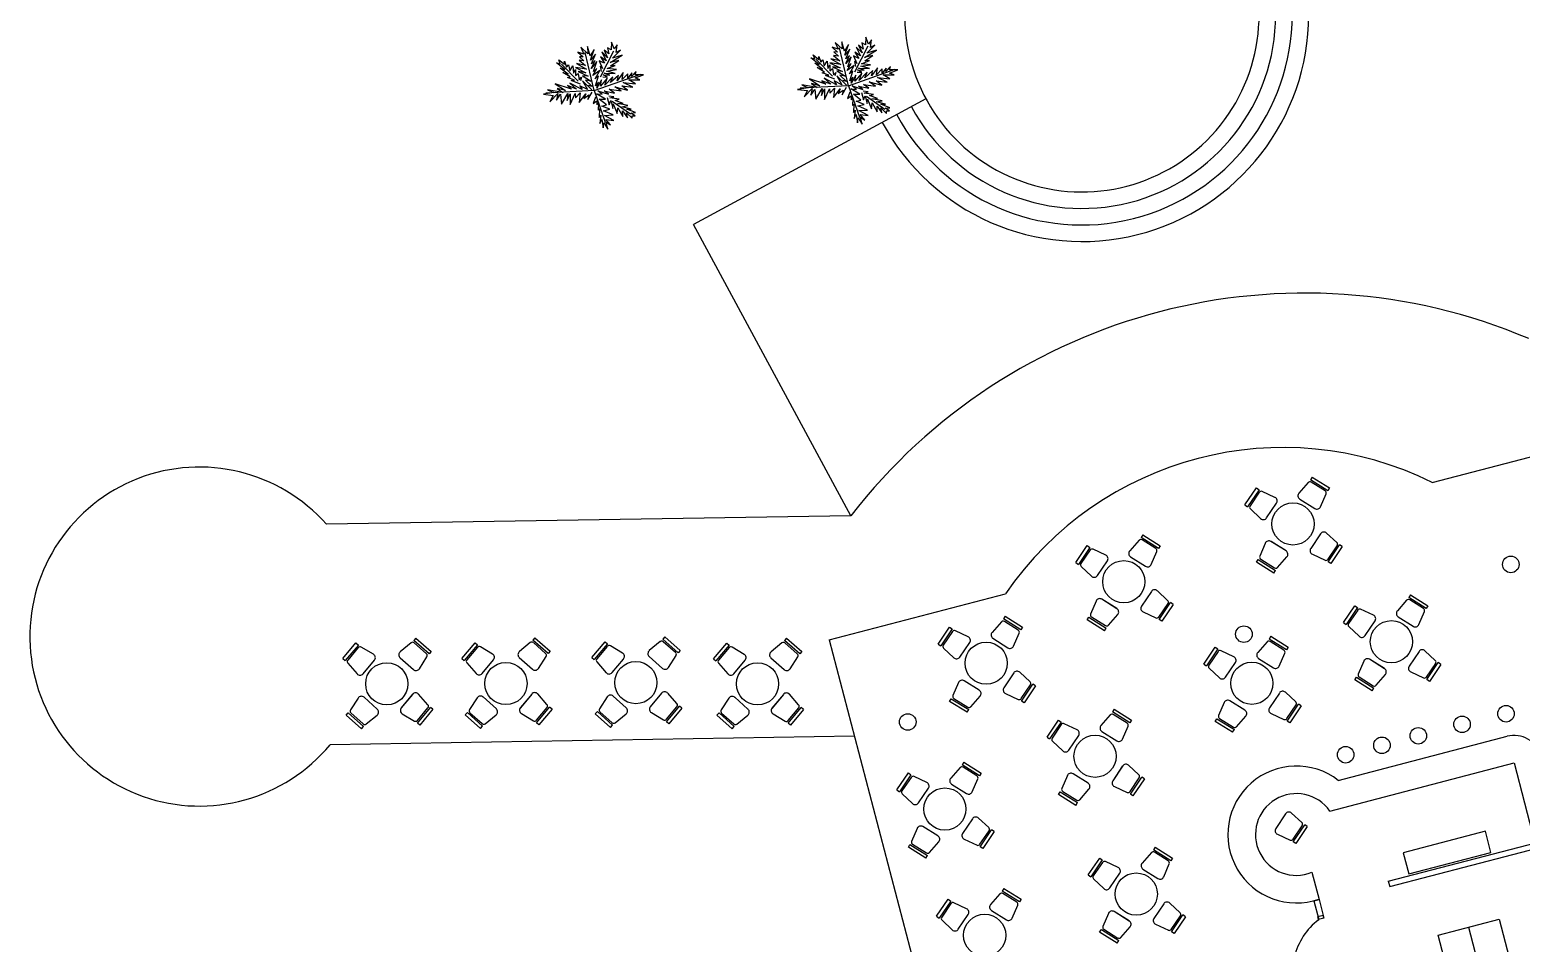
# Model space of a CAD drawing. Header units: millimetres. Extents: x 185 to 501, y 106 to 528.
# Drawn here: x 330.61 to 357.64, y 153.96 to 170.53 of the extents above; entities that cross this region are included whole.
import ezdxf

# ---------------------------------------------------------------- set-up
doc = ezdxf.new("R2010")
doc.units = ezdxf.units.MM
for name, color, linetype in [('aceras', 7, 'Continuous'), ('arboles', 84, 'Continuous'), ('columnas', 170, 'Continuous'), ('MUEBLES', 33, 'Continuous'), ('pavimento', 252, 'Continuous'), ('puertas', 240, 'Continuous'), ('texto', 7, 'Continuous')]:
    doc.layers.add(name, color=color, linetype=linetype)

msp = doc.modelspace()

# ---------------------------------------------------------------- linework, layer by layer
at = {"layer": 'aceras'}
for p, q in [((353.98, 154.757, 0.018), (354.068, 154.419, 0.018)), ((356.69, 154.252, 0.018), (357.824, 149.916, 0.018))]:
    msp.add_line(p, q, dxfattribs=at)
at = {"layer": 'aceras', "elevation": 0.018}
msp.add_lwpolyline([(356.138, 154.108), (357.242, 154.396), (358.375, 150.061), (357.272, 149.772)], close=True, dxfattribs=at)
at = {"layer": 'aceras'}
msp.add_arc((353.33, 156.848, 0.018), 6.106, 63.724, 145.5796, dxfattribs=at)
at = {"layer": 'arboles', "linetype": 'Continuous'}
for p, q in [((340.84, 169.43), (340.675, 170.12)), ((340.953, 169.682), (341.193, 170.153)), ((345.451, 169.519), (345.286, 170.208)), ((345.564, 169.771), (345.804, 170.241)), ((340.547, 169.605), (340.246, 169.91)), ((345.158, 169.694), (344.857, 169.999)), ((345.451, 169.519), (346.296, 169.818)), ((340.84, 169.43), (341.685, 169.73)), ((345.451, 169.519), (344.572, 169.474)), ((345.451, 169.519), (345.65, 168.948)), ((340.84, 169.43), (339.961, 169.386)), ((340.84, 169.43), (341.039, 168.859)), ((345.773, 169.33), (346.107, 169.096)), ((341.162, 169.241), (341.496, 169.007))]:
    msp.add_line(p, q, dxfattribs=at)
at = {"layer": 'arboles', "linetype": 'Continuous', "flags": 128}
for points in [[(345.605, 169.767), (345.691, 169.764), (345.61, 169.808), (345.733, 169.8), (345.628, 169.837), (345.831, 169.829), (345.672, 169.875), (345.851, 169.9), (345.684, 169.918), (345.829, 169.976), (345.748, 169.971), (345.893, 170.067), (345.74, 170.03), (345.955, 170.163), (345.784, 170.111), (345.924, 170.254), (345.848, 170.212), (345.866, 170.351), (345.812, 170.274), (345.763, 170.399), (345.756, 170.26), (345.692, 170.297), (345.715, 170.185), (345.628, 170.256), (345.694, 170.115), (345.591, 170.222), (345.665, 170.059), (345.566, 170.129), (345.636, 170.015), (345.539, 170.061), (345.599, 169.92), (345.56, 169.962), (345.578, 169.868)], [(340.862, 169.311), (340.818, 169.199), (340.887, 169.247), (340.887, 169.173), (340.918, 169.203), (340.91, 169.073), (340.936, 169.098), (340.93, 168.942), (340.959, 168.986), (340.943, 168.835), (340.978, 168.907), (341.003, 168.756), (341.015, 168.849), (341.084, 168.731), (341.055, 168.858), (341.133, 168.808), (341.05, 168.907), (341.196, 168.888), (341.024, 168.98), (341.181, 168.99), (341.009, 169.065), (341.123, 169.092), (340.976, 169.149), (341.063, 169.17), (340.928, 169.278), (341.042, 169.276), (340.882, 169.375), (340.986, 169.365), (340.903, 169.427), (341.096, 169.365), (341.017, 169.425), (341.207, 169.386), (341.112, 169.455), (341.328, 169.425), (341.212, 169.502), (341.442, 169.44), (341.339, 169.519), (341.538, 169.496), (341.363, 169.581), (341.589, 169.554), (341.467, 169.626), (341.668, 169.626), (341.579, 169.661), (341.732, 169.716), (341.583, 169.72), (341.599, 169.78), (341.515, 169.687), (341.521, 169.751), (341.448, 169.658), (341.45, 169.736), (341.347, 169.631), (341.365, 169.757), (341.255, 169.611), (341.278, 169.705), (341.136, 169.575), (341.176, 169.678), (341.034, 169.529), (341.077, 169.658), (340.953, 169.512), (340.969, 169.626), (340.884, 169.477), (340.914, 169.583), (340.86, 169.518), (340.918, 169.696), (340.855, 169.647), (340.939, 169.798), (340.816, 169.705), (340.885, 169.831), (340.827, 169.775), (340.886, 169.957), (340.787, 169.832), (340.856, 169.977), (340.791, 169.916), (340.861, 170.094), (340.774, 169.982), (340.839, 170.177), (340.768, 170.059), (340.718, 170.229), (340.723, 170.101), (340.598, 170.217), (340.652, 170.093), (340.54, 170.129), (340.64, 170.042), (340.574, 170.044), (340.654, 169.97), (340.565, 169.981), (340.681, 169.885), (340.518, 169.921), (340.698, 169.819), (340.501, 169.848), (340.69, 169.755), (340.547, 169.775), (340.731, 169.691), (340.627, 169.7), (340.783, 169.603), (340.68, 169.62), (340.8, 169.506), (340.733, 169.525)], [(340.994, 169.678), (341.08, 169.676), (340.999, 169.72), (341.122, 169.712), (341.017, 169.748), (341.22, 169.74), (341.061, 169.786), (341.241, 169.811), (341.073, 169.829), (341.218, 169.887), (341.137, 169.883), (341.283, 169.979), (341.129, 169.941), (341.344, 170.074), (341.173, 170.022), (341.313, 170.166), (341.237, 170.124), (341.255, 170.262), (341.201, 170.186), (341.152, 170.31), (341.145, 170.172), (341.081, 170.209), (341.104, 170.097), (341.017, 170.167), (341.083, 170.026), (340.98, 170.134), (341.054, 169.97), (340.955, 170.041), (341.025, 169.927), (340.928, 169.972), (340.988, 169.832), (340.949, 169.873), (340.967, 169.78)], [(345.203, 169.638), (345.033, 169.705), (345.09, 169.709), (344.969, 169.756), (345.016, 169.766), (344.884, 169.849), (344.976, 169.82), (344.836, 169.928), (344.917, 169.903), (344.764, 170.023), (344.836, 170.007), (344.81, 170.08), (344.911, 169.997), (344.909, 170.052), (344.946, 169.947), (344.982, 169.988), (345.006, 169.88), (345.064, 169.967), (345.072, 169.835), (345.11, 169.899), (345.11, 169.791), (345.158, 169.833), (345.178, 169.715), (345.22, 169.76), (345.203, 169.7)], [(345.473, 169.4), (345.429, 169.288), (345.498, 169.335), (345.498, 169.261), (345.529, 169.292), (345.52, 169.161), (345.547, 169.187), (345.541, 169.031), (345.57, 169.075), (345.554, 168.923), (345.589, 168.995), (345.614, 168.845), (345.626, 168.938), (345.695, 168.82), (345.666, 168.946), (345.744, 168.896), (345.661, 168.996), (345.807, 168.977), (345.635, 169.068), (345.792, 169.078), (345.62, 169.153), (345.734, 169.18), (345.587, 169.238), (345.674, 169.259), (345.539, 169.367), (345.653, 169.365), (345.493, 169.464), (345.597, 169.454), (345.514, 169.516), (345.707, 169.454), (345.628, 169.514), (345.818, 169.475), (345.723, 169.543), (345.939, 169.514), (345.823, 169.59), (346.053, 169.529), (345.95, 169.607), (346.149, 169.584), (345.974, 169.67), (346.2, 169.643), (346.078, 169.715), (346.279, 169.715), (346.19, 169.75), (346.343, 169.805), (346.194, 169.808), (346.21, 169.869), (346.126, 169.775), (346.132, 169.84), (346.059, 169.746), (346.061, 169.824), (345.958, 169.719), (345.976, 169.846), (345.866, 169.7), (345.889, 169.794), (345.747, 169.663), (345.787, 169.767), (345.645, 169.617), (345.688, 169.746), (345.564, 169.601), (345.58, 169.714), (345.495, 169.566), (345.525, 169.672), (345.471, 169.607), (345.529, 169.785), (345.466, 169.735), (345.55, 169.887), (345.427, 169.794), (345.496, 169.92), (345.438, 169.864), (345.497, 170.046), (345.398, 169.92), (345.467, 170.065), (345.402, 170.005), (345.472, 170.183), (345.385, 170.071), (345.45, 170.266), (345.379, 170.147), (345.329, 170.318), (345.334, 170.189), (345.209, 170.305), (345.263, 170.181), (345.151, 170.218), (345.251, 170.131), (345.185, 170.133), (345.265, 170.058), (345.176, 170.069), (345.292, 169.974), (345.129, 170.009), (345.309, 169.907), (345.112, 169.937), (345.301, 169.843), (345.158, 169.864), (345.342, 169.779), (345.238, 169.789), (345.394, 169.692), (345.291, 169.709), (345.411, 169.594), (345.344, 169.613)], [(340.592, 169.549), (340.422, 169.616), (340.479, 169.62), (340.358, 169.667), (340.406, 169.678), (340.273, 169.761), (340.365, 169.732), (340.225, 169.839), (340.306, 169.815), (340.153, 169.935), (340.225, 169.918), (340.199, 169.991), (340.3, 169.908), (340.298, 169.964), (340.335, 169.858), (340.371, 169.899), (340.395, 169.792), (340.454, 169.879), (340.461, 169.746), (340.499, 169.811), (340.499, 169.703), (340.547, 169.744), (340.567, 169.626), (340.609, 169.672), (340.592, 169.611)], [(340.799, 169.444), (340.628, 169.609), (340.715, 169.448), (340.58, 169.518), (340.619, 169.448), (340.398, 169.566), (340.518, 169.459), (340.356, 169.522), (340.426, 169.456), (340.133, 169.555), (340.321, 169.431), (340.165, 169.468), (340.269, 169.398), (339.991, 169.446), (340.106, 169.396), (339.917, 169.365), (340.097, 169.344), (340.033, 169.228), (340.178, 169.379), (340.155, 169.259), (340.228, 169.365), (340.248, 169.187), (340.36, 169.379), (340.346, 169.251), (340.402, 169.375), (340.404, 169.18), (340.493, 169.377), (340.498, 169.297), (340.584, 169.39), (340.564, 169.216), (340.686, 169.374), (340.652, 169.289), (340.74, 169.352), (340.723, 169.268), (340.802, 169.402)], [(345.41, 169.532), (345.239, 169.698), (345.326, 169.537), (345.191, 169.607), (345.23, 169.536), (345.008, 169.654), (345.129, 169.547), (344.967, 169.611), (345.037, 169.545), (344.743, 169.644), (344.932, 169.52), (344.776, 169.557), (344.88, 169.487), (344.602, 169.534), (344.717, 169.484), (344.527, 169.453), (344.708, 169.433), (344.644, 169.317), (344.789, 169.468), (344.766, 169.348), (344.838, 169.453), (344.859, 169.275), (344.971, 169.468), (344.957, 169.34), (345.012, 169.464), (345.015, 169.269), (345.104, 169.466), (345.108, 169.385), (345.195, 169.478), (345.175, 169.304), (345.297, 169.462), (345.263, 169.377), (345.35, 169.441), (345.334, 169.356), (345.413, 169.491)], [(341.074, 169.307), (341.112, 169.175), (341.142, 169.249), (341.177, 169.109), (341.185, 169.189), (341.258, 169.015), (341.268, 169.121), (341.356, 168.959), (341.355, 169.062), (341.44, 168.938), (341.425, 169.028), (341.527, 168.928), (341.527, 168.976), (341.581, 168.974), (341.502, 169.022), (341.585, 169.032), (341.428, 169.094), (341.507, 169.094), (341.343, 169.139), (341.449, 169.16), (341.262, 169.195), (341.365, 169.197), (341.217, 169.251), (341.293, 169.274), (341.125, 169.299), (341.193, 169.32), (341.106, 169.33)], [(345.684, 169.396), (345.723, 169.263), (345.753, 169.338), (345.788, 169.197), (345.796, 169.278), (345.869, 169.103), (345.879, 169.209), (345.967, 169.048), (345.966, 169.151), (346.051, 169.027), (346.036, 169.116), (346.138, 169.016), (346.138, 169.064), (346.192, 169.062), (346.113, 169.11), (346.196, 169.121), (346.038, 169.182), (346.117, 169.183), (345.953, 169.228), (346.06, 169.248), (345.872, 169.284), (345.976, 169.286), (345.827, 169.34), (345.903, 169.362), (345.736, 169.387), (345.804, 169.409), (345.717, 169.419)]]:
    msp.add_lwpolyline(points, dxfattribs=at)
at = {"layer": 'columnas'}
for centre in [(357.456, 160.834, 0.018), (352.618, 159.569, 0.018), (346.523, 157.976, 0.018)]:
    msp.add_circle(centre, 0.15, dxfattribs=at)
at = {"layer": 'MUEBLES'}
for p, q in [((352.637, 161.914, 0.018), (352.845, 162.221, 0.018)), ((352.845, 162.221, 0.018), (352.893, 162.189, 0.018)), ((353.783, 162.319, 0.018), (353.614, 162.127, 0.018)), ((353.853, 162.419, 0.018), (353.822, 162.371, 0.018)), ((354.136, 162.172, 0.018), (353.822, 162.371, 0.018)), ((354.089, 162.168, 0.018), (353.838, 162.327, 0.018)), ((353.853, 162.419, 0.018), (354.167, 162.221, 0.018)), ((354.167, 162.221, 0.018), (354.136, 162.172, 0.018)), ((352.893, 162.189, 0.018), (352.684, 161.882, 0.018)), ((352.895, 162.143, 0.018), (352.729, 161.897, 0.018)), ((353.181, 162.049, 0.018), (352.949, 162.157, 0.018)), ((353.63, 162.02, 0.018), (353.901, 161.847, 0.018)), ((353.63, 162.019, 0.018), (353.901, 161.848, 0.018)), ((354.005, 161.88, 0.018), (354.106, 162.115, 0.018)), ((352.637, 161.914, 0.018), (352.684, 161.882, 0.018)), ((352.735, 161.841, 0.018), (352.921, 161.666, 0.018)), ((353.029, 161.678, 0.018), (353.21, 161.944, 0.018)), ((353.029, 161.678, 0.018), (353.21, 161.944, 0.018)), ((349.569, 160.867, 0.018), (349.778, 161.175, 0.018)), ((349.825, 161.142, 0.018), (349.617, 160.835, 0.018)), ((349.778, 161.175, 0.018), (349.825, 161.142, 0.018)), ((350.716, 161.272, 0.018), (350.547, 161.08, 0.018)), ((350.785, 161.372, 0.018), (350.755, 161.324, 0.018)), ((351.069, 161.126, 0.018), (350.755, 161.324, 0.018)), ((351.022, 161.121, 0.018), (350.771, 161.28, 0.018)), ((350.785, 161.372, 0.018), (351.099, 161.174, 0.018)), ((351.099, 161.174, 0.018), (351.069, 161.126, 0.018)), ((353.005, 161.216, 0.018), (352.905, 160.981, 0.018)), ((353.381, 161.079, 0.018), (353.108, 161.249, 0.018)), ((353.381, 161.078, 0.018), (353.109, 161.25, 0.018)), ((354.008, 161.391, 0.018), (353.828, 161.124, 0.018)), ((354.007, 161.391, 0.018), (353.828, 161.124, 0.018)), ((354.303, 161.229, 0.018), (354.115, 161.404, 0.018)), ((354.144, 160.927, 0.018), (354.309, 161.174, 0.018)), ((354.147, 160.88, 0.018), (354.353, 161.189, 0.018)), ((354.401, 161.157, 0.018), (354.194, 160.849, 0.018)), ((354.401, 161.157, 0.018), (354.353, 161.189, 0.018)), ((349.569, 160.867, 0.018), (349.617, 160.835, 0.018)), ((349.828, 161.096, 0.018), (349.661, 160.85, 0.018)), ((350.113, 161.002, 0.018), (349.882, 161.11, 0.018)), ((349.961, 160.631, 0.018), (350.143, 160.897, 0.018)), ((349.961, 160.631, 0.018), (350.142, 160.897, 0.018)), ((350.562, 160.973, 0.018), (350.834, 160.801, 0.018)), ((350.562, 160.973, 0.018), (350.834, 160.8, 0.018)), ((350.938, 160.833, 0.018), (351.039, 161.068, 0.018)), ((352.845, 160.875, 0.018), (352.875, 160.923, 0.018)), ((353.16, 160.678, 0.018), (352.845, 160.875, 0.018)), ((352.875, 160.923, 0.018), (353.19, 160.726, 0.018)), ((352.922, 160.928, 0.018), (353.174, 160.77, 0.018)), ((353.229, 160.778, 0.018), (353.397, 160.971, 0.018)), ((353.858, 161.019, 0.018), (354.09, 160.912, 0.018)), ((354.194, 160.849, 0.018), (354.147, 160.88, 0.018)), ((349.667, 160.795, 0.018), (349.853, 160.619, 0.018)), ((353.16, 160.678, 0.018), (353.19, 160.726, 0.018)), ((350.94, 160.344, 0.018), (350.76, 160.077, 0.018)), ((350.94, 160.344, 0.018), (350.761, 160.077, 0.018)), ((351.235, 160.182, 0.018), (351.048, 160.357, 0.018)), ((349.937, 160.17, 0.018), (349.838, 159.934, 0.018)), ((350.313, 160.031, 0.018), (350.041, 160.203, 0.018)), ((350.314, 160.032, 0.018), (350.041, 160.202, 0.018)), ((351.076, 159.88, 0.018), (351.242, 160.127, 0.018)), ((351.079, 159.833, 0.018), (351.286, 160.142, 0.018)), ((351.333, 160.11, 0.018), (351.127, 159.802, 0.018)), ((351.333, 160.11, 0.018), (351.286, 160.142, 0.018)), ((354.421, 159.778, 0.018), (354.63, 160.085, 0.018)), ((354.63, 160.085, 0.018), (354.677, 160.053, 0.018)), ((355.568, 160.183, 0.018), (355.399, 159.991, 0.018)), ((355.637, 160.283, 0.018), (355.607, 160.235, 0.018)), ((355.921, 160.036, 0.018), (355.607, 160.235, 0.018)), ((355.874, 160.032, 0.018), (355.623, 160.191, 0.018)), ((355.637, 160.283, 0.018), (355.951, 160.085, 0.018)), ((355.951, 160.085, 0.018), (355.921, 160.036, 0.018)), ((348.221, 159.793, 0.018), (348.052, 159.601, 0.018)), ((348.291, 159.893, 0.018), (348.26, 159.845, 0.018)), ((348.574, 159.647, 0.018), (348.26, 159.845, 0.018)), ((348.527, 159.642, 0.018), (348.276, 159.801, 0.018)), ((348.291, 159.893, 0.018), (348.605, 159.695, 0.018)), ((349.777, 159.828, 0.018), (349.808, 159.876, 0.018)), ((350.092, 159.631, 0.018), (349.777, 159.828, 0.018)), ((349.808, 159.876, 0.018), (350.123, 159.679, 0.018)), ((349.854, 159.881, 0.018), (350.106, 159.723, 0.018)), ((350.161, 159.731, 0.018), (350.33, 159.924, 0.018)), ((350.79, 159.972, 0.018), (351.023, 159.865, 0.018)), ((351.127, 159.802, 0.018), (351.079, 159.833, 0.018)), ((354.677, 160.053, 0.018), (354.469, 159.746, 0.018)), ((354.68, 160.006, 0.018), (354.513, 159.761, 0.018)), ((354.965, 159.913, 0.018), (354.734, 160.021, 0.018)), ((354.813, 159.542, 0.018), (354.995, 159.808, 0.018)), ((354.814, 159.542, 0.018), (354.994, 159.808, 0.018)), ((355.414, 159.884, 0.018), (355.686, 159.711, 0.018)), ((355.414, 159.883, 0.018), (355.686, 159.712, 0.018)), ((355.79, 159.744, 0.018), (355.891, 159.979, 0.018)), ((342.121, 159.52, 0.018), (342.083, 159.478, 0.018)), ((342.121, 159.52, 0.018), (342.399, 159.274, 0.018)), ((347.075, 159.388, 0.018), (347.283, 159.696, 0.018)), ((347.331, 159.663, 0.018), (347.122, 159.356, 0.018)), ((347.333, 159.617, 0.018), (347.166, 159.371, 0.018)), ((347.283, 159.696, 0.018), (347.331, 159.663, 0.018)), ((347.619, 159.523, 0.018), (347.387, 159.631, 0.018)), ((348.443, 159.354, 0.018), (348.544, 159.589, 0.018)), ((348.605, 159.695, 0.018), (348.574, 159.647, 0.018)), ((350.092, 159.631, 0.018), (350.123, 159.679, 0.018)), ((353.106, 159.53, 0.018), (353.076, 159.481, 0.018)), ((353.106, 159.53, 0.018), (353.42, 159.331, 0.018)), ((354.421, 159.778, 0.018), (354.469, 159.746, 0.018)), ((354.519, 159.705, 0.018), (354.705, 159.53, 0.018)), ((336.282, 159.125, 0.018), (336.52, 159.409, 0.018)), ((336.564, 159.372, 0.018), (336.325, 159.088, 0.018)), ((336.562, 159.326, 0.018), (336.371, 159.098, 0.018)), ((336.52, 159.409, 0.018), (336.564, 159.372, 0.018)), ((336.837, 159.204, 0.018), (336.617, 159.335, 0.018)), ((337.521, 159.411, 0.018), (337.323, 159.249, 0.018)), ((337.606, 159.499, 0.018), (337.568, 159.456, 0.018)), ((337.846, 159.21, 0.018), (337.568, 159.456, 0.018)), ((337.799, 159.213, 0.018), (337.577, 159.41, 0.018)), ((337.606, 159.499, 0.018), (337.884, 159.253, 0.018)), ((337.884, 159.253, 0.018), (337.846, 159.21, 0.018)), ((338.441, 159.13, 0.018), (338.679, 159.414, 0.018)), ((338.723, 159.377, 0.018), (338.484, 159.093, 0.018)), ((338.721, 159.331, 0.018), (338.53, 159.103, 0.018)), ((338.679, 159.414, 0.018), (338.723, 159.377, 0.018)), ((338.996, 159.208, 0.018), (338.776, 159.34, 0.018)), ((339.68, 159.416, 0.018), (339.482, 159.254, 0.018)), ((339.765, 159.504, 0.018), (339.727, 159.461, 0.018)), ((340.005, 159.215, 0.018), (339.727, 159.461, 0.018)), ((339.958, 159.218, 0.018), (339.736, 159.415, 0.018)), ((339.765, 159.504, 0.018), (340.043, 159.258, 0.018)), ((340.043, 159.258, 0.018), (340.005, 159.215, 0.018)), ((340.797, 159.146, 0.018), (341.035, 159.431, 0.018)), ((341.079, 159.394, 0.018), (340.84, 159.109, 0.018)), ((341.077, 159.347, 0.018), (340.886, 159.12, 0.018)), ((341.035, 159.431, 0.018), (341.079, 159.394, 0.018)), ((341.352, 159.225, 0.018), (341.132, 159.356, 0.018)), ((342.036, 159.433, 0.018), (341.838, 159.27, 0.018)), ((342.361, 159.231, 0.018), (342.083, 159.478, 0.018)), ((342.314, 159.235, 0.018), (342.092, 159.432, 0.018)), ((342.399, 159.274, 0.018), (342.361, 159.231, 0.018)), ((343.003, 159.123, 0.018), (343.242, 159.408, 0.018)), ((343.285, 159.371, 0.018), (343.047, 159.087, 0.018)), ((343.283, 159.324, 0.018), (343.092, 159.097, 0.018)), ((343.242, 159.408, 0.018), (343.285, 159.371, 0.018)), ((343.558, 159.202, 0.018), (343.338, 159.334, 0.018)), ((344.242, 159.41, 0.018), (344.045, 159.248, 0.018)), ((344.327, 159.498, 0.018), (344.289, 159.455, 0.018)), ((344.567, 159.209, 0.018), (344.289, 159.455, 0.018)), ((344.52, 159.212, 0.018), (344.298, 159.409, 0.018)), ((344.327, 159.498, 0.018), (344.605, 159.252, 0.018)), ((344.605, 159.252, 0.018), (344.567, 159.209, 0.018)), ((347.075, 159.388, 0.018), (347.122, 159.356, 0.018)), ((347.172, 159.316, 0.018), (347.359, 159.14, 0.018)), ((347.466, 159.152, 0.018), (347.648, 159.418, 0.018)), ((347.467, 159.152, 0.018), (347.647, 159.418, 0.018)), ((348.067, 159.494, 0.018), (348.339, 159.322, 0.018)), ((348.068, 159.494, 0.018), (348.339, 159.321, 0.018)), ((351.89, 159.024, 0.018), (352.099, 159.332, 0.018)), ((352.146, 159.3, 0.018), (351.937, 158.992, 0.018)), ((352.149, 159.253, 0.018), (351.982, 159.007, 0.018)), ((352.099, 159.332, 0.018), (352.146, 159.3, 0.018)), ((352.434, 159.159, 0.018), (352.203, 159.268, 0.018)), ((353.037, 159.429, 0.018), (352.868, 159.237, 0.018)), ((353.39, 159.283, 0.018), (353.076, 159.481, 0.018)), ((353.343, 159.279, 0.018), (353.092, 159.437, 0.018)), ((353.42, 159.331, 0.018), (353.39, 159.283, 0.018)), ((355.792, 159.255, 0.018), (355.612, 158.988, 0.018)), ((355.792, 159.255, 0.018), (355.613, 158.988, 0.018)), ((356.087, 159.093, 0.018), (355.9, 159.267, 0.018)), ((336.282, 159.125, 0.018), (336.325, 159.088, 0.018)), ((336.372, 159.042, 0.018), (336.539, 158.849, 0.018)), ((336.648, 158.85, 0.018), (336.855, 159.096, 0.018)), ((336.648, 158.85, 0.018), (336.855, 159.096, 0.018)), ((337.321, 159.14, 0.018), (337.562, 158.927, 0.018)), ((337.322, 159.14, 0.018), (337.562, 158.926, 0.018)), ((337.67, 158.942, 0.018), (337.807, 159.158, 0.018)), ((338.441, 159.13, 0.018), (338.484, 159.093, 0.018)), ((338.531, 159.047, 0.018), (338.698, 158.854, 0.018)), ((338.807, 158.855, 0.018), (339.014, 159.101, 0.018)), ((338.807, 158.855, 0.018), (339.014, 159.101, 0.018)), ((339.48, 159.145, 0.018), (339.721, 158.932, 0.018)), ((339.481, 159.145, 0.018), (339.721, 158.931, 0.018)), ((339.829, 158.947, 0.018), (339.966, 159.163, 0.018)), ((340.797, 159.146, 0.018), (340.84, 159.109, 0.018)), ((340.887, 159.064, 0.018), (341.054, 158.87, 0.018)), ((341.163, 158.871, 0.018), (341.37, 159.118, 0.018)), ((341.163, 158.872, 0.018), (341.37, 159.118, 0.018)), ((341.836, 159.162, 0.018), (342.077, 158.948, 0.018)), ((341.837, 159.162, 0.018), (342.077, 158.948, 0.018)), ((342.185, 158.964, 0.018), (342.322, 159.18, 0.018)), ((343.003, 159.123, 0.018), (343.047, 159.087, 0.018)), ((343.093, 159.041, 0.018), (343.26, 158.848, 0.018)), ((343.369, 158.849, 0.018), (343.576, 159.095, 0.018)), ((343.369, 158.849, 0.018), (343.576, 159.095, 0.018)), ((344.043, 159.139, 0.018), (344.283, 158.925, 0.018)), ((344.043, 159.139, 0.018), (344.283, 158.926, 0.018)), ((344.391, 158.941, 0.018), (344.528, 159.157, 0.018)), ((351.89, 159.024, 0.018), (351.937, 158.992, 0.018)), ((352.282, 158.788, 0.018), (352.463, 159.054, 0.018)), ((352.282, 158.788, 0.018), (352.463, 159.054, 0.018)), ((352.883, 159.13, 0.018), (353.155, 158.958, 0.018)), ((352.883, 159.13, 0.018), (353.155, 158.958, 0.018)), ((353.259, 158.99, 0.018), (353.36, 159.225, 0.018)), ((354.789, 159.08, 0.018), (354.69, 158.845, 0.018)), ((355.165, 158.942, 0.018), (354.893, 159.113, 0.018)), ((355.166, 158.943, 0.018), (354.893, 159.113, 0.018)), ((355.928, 158.791, 0.018), (356.094, 159.038, 0.018)), ((355.931, 158.744, 0.018), (356.138, 159.053, 0.018)), ((356.186, 159.021, 0.018), (355.979, 158.712, 0.018)), ((356.186, 159.021, 0.018), (356.138, 159.053, 0.018)), ((347.819, 158.552, 0.018), (347.546, 158.724, 0.018)), ((347.819, 158.553, 0.018), (347.546, 158.723, 0.018)), ((348.445, 158.865, 0.018), (348.266, 158.598, 0.018)), ((348.445, 158.865, 0.018), (348.266, 158.598, 0.018)), ((348.74, 158.703, 0.018), (348.553, 158.878, 0.018)), ((351.988, 158.952, 0.018), (352.174, 158.776, 0.018)), ((354.629, 158.739, 0.018), (354.66, 158.787, 0.018)), ((354.944, 158.542, 0.018), (354.629, 158.739, 0.018)), ((354.66, 158.787, 0.018), (354.975, 158.59, 0.018)), ((354.706, 158.792, 0.018), (354.958, 158.634, 0.018)), ((355.013, 158.642, 0.018), (355.182, 158.835, 0.018)), ((355.642, 158.883, 0.018), (355.875, 158.776, 0.018)), ((355.979, 158.712, 0.018), (355.931, 158.744, 0.018)), ((337.547, 158.478, 0.018), (337.341, 158.23, 0.018)), ((337.547, 158.477, 0.018), (337.341, 158.231, 0.018)), ((337.824, 158.286, 0.018), (337.656, 158.479, 0.018)), ((339.706, 158.483, 0.018), (339.5, 158.235, 0.018)), ((339.706, 158.482, 0.018), (339.5, 158.236, 0.018)), ((339.983, 158.291, 0.018), (339.815, 158.484, 0.018)), ((341.421, 158.23, 0.018), (341.182, 158.445, 0.018)), ((341.421, 158.23, 0.018), (341.182, 158.445, 0.018)), ((342.062, 158.499, 0.018), (341.856, 158.252, 0.018)), ((342.062, 158.499, 0.018), (341.856, 158.252, 0.018)), ((342.339, 158.308, 0.018), (342.171, 158.501, 0.018)), ((344.269, 158.476, 0.018), (344.062, 158.229, 0.018)), ((344.268, 158.477, 0.018), (344.063, 158.229, 0.018)), ((344.545, 158.285, 0.018), (344.377, 158.478, 0.018)), ((347.443, 158.691, 0.018), (347.343, 158.455, 0.018)), ((347.667, 158.252, 0.018), (347.835, 158.445, 0.018)), ((348.296, 158.493, 0.018), (348.528, 158.386, 0.018)), ((348.581, 158.401, 0.018), (348.747, 158.648, 0.018)), ((348.585, 158.355, 0.018), (348.791, 158.663, 0.018)), ((348.839, 158.631, 0.018), (348.632, 158.323, 0.018)), ((348.839, 158.631, 0.018), (348.791, 158.663, 0.018)), ((353.261, 158.501, 0.018), (353.081, 158.234, 0.018)), ((353.261, 158.501, 0.018), (353.082, 158.234, 0.018)), ((353.556, 158.34, 0.018), (353.369, 158.514, 0.018)), ((354.944, 158.542, 0.018), (354.975, 158.59, 0.018)), ((336.559, 158.409, 0.018), (336.42, 158.194, 0.018)), ((336.906, 158.209, 0.018), (336.666, 158.424, 0.018)), ((336.906, 158.209, 0.018), (336.667, 158.424, 0.018)), ((337.633, 157.955, 0.018), (337.871, 158.241, 0.018)), ((337.635, 158.002, 0.018), (337.825, 158.231, 0.018)), ((337.915, 158.205, 0.018), (337.677, 157.919, 0.018)), ((337.915, 158.205, 0.018), (337.871, 158.241, 0.018)), ((338.718, 158.414, 0.018), (338.579, 158.199, 0.018)), ((339.065, 158.214, 0.018), (338.825, 158.429, 0.018)), ((339.065, 158.214, 0.018), (338.826, 158.429, 0.018)), ((339.792, 157.96, 0.018), (340.03, 158.246, 0.018)), ((339.794, 158.007, 0.018), (339.984, 158.236, 0.018)), ((340.074, 158.21, 0.018), (339.836, 157.924, 0.018)), ((340.074, 158.21, 0.018), (340.03, 158.246, 0.018)), ((340.858, 158.121, 0.018), (340.896, 158.164, 0.018)), ((340.896, 158.164, 0.018), (341.173, 157.916, 0.018)), ((341.074, 158.431, 0.018), (340.935, 158.215, 0.018)), ((342.148, 157.977, 0.018), (342.386, 158.263, 0.018)), ((342.15, 158.024, 0.018), (342.34, 158.252, 0.018)), ((342.43, 158.226, 0.018), (342.192, 157.94, 0.018)), ((342.43, 158.226, 0.018), (342.386, 158.263, 0.018)), ((343.28, 158.408, 0.018), (343.142, 158.193, 0.018)), ((343.627, 158.208, 0.018), (343.388, 158.423, 0.018)), ((343.627, 158.208, 0.018), (343.388, 158.423, 0.018)), ((344.354, 157.954, 0.018), (344.592, 158.24, 0.018)), ((344.356, 158.001, 0.018), (344.546, 158.23, 0.018)), ((344.636, 158.204, 0.018), (344.398, 157.918, 0.018)), ((344.636, 158.204, 0.018), (344.592, 158.24, 0.018)), ((347.283, 158.349, 0.018), (347.313, 158.397, 0.018)), ((347.598, 158.152, 0.018), (347.283, 158.349, 0.018)), ((347.313, 158.397, 0.018), (347.628, 158.2, 0.018)), ((347.36, 158.402, 0.018), (347.611, 158.244, 0.018)), ((347.598, 158.152, 0.018), (347.628, 158.2, 0.018)), ((348.632, 158.323, 0.018), (348.585, 158.355, 0.018)), ((350.265, 158.205, 0.018), (350.234, 158.157, 0.018)), ((350.265, 158.205, 0.018), (350.579, 158.006, 0.018)), ((352.258, 158.327, 0.018), (352.159, 158.091, 0.018)), ((352.634, 158.189, 0.018), (352.362, 158.36, 0.018)), ((352.635, 158.189, 0.018), (352.362, 158.36, 0.018)), ((353.397, 158.038, 0.018), (353.562, 158.284, 0.018)), ((353.4, 157.991, 0.018), (353.607, 158.299, 0.018)), ((353.654, 158.267, 0.018), (353.448, 157.959, 0.018)), ((353.654, 158.267, 0.018), (353.607, 158.299, 0.018)), ((336.343, 158.1, 0.018), (336.381, 158.142, 0.018)), ((336.619, 157.852, 0.018), (336.343, 158.1, 0.018)), ((336.381, 158.142, 0.018), (336.657, 157.894, 0.018)), ((336.428, 158.139, 0.018), (336.649, 157.941, 0.018)), ((336.619, 157.852, 0.018), (336.657, 157.894, 0.018)), ((336.704, 157.939, 0.018), (336.903, 158.1, 0.018)), ((337.36, 158.123, 0.018), (337.58, 157.993, 0.018)), ((337.677, 157.919, 0.018), (337.633, 157.955, 0.018)), ((338.502, 158.105, 0.018), (338.54, 158.147, 0.018)), ((338.778, 157.857, 0.018), (338.502, 158.105, 0.018)), ((338.54, 158.147, 0.018), (338.816, 157.899, 0.018)), ((338.587, 158.144, 0.018), (338.808, 157.946, 0.018)), ((338.778, 157.857, 0.018), (338.816, 157.899, 0.018)), ((338.863, 157.944, 0.018), (339.062, 158.105, 0.018)), ((339.519, 158.128, 0.018), (339.739, 157.998, 0.018)), ((339.836, 157.924, 0.018), (339.792, 157.96, 0.018)), ((341.134, 157.873, 0.018), (340.858, 158.121, 0.018)), ((340.943, 158.16, 0.018), (341.164, 157.962, 0.018)), ((341.134, 157.873, 0.018), (341.173, 157.916, 0.018)), ((341.219, 157.961, 0.018), (341.418, 158.122, 0.018)), ((341.875, 158.145, 0.018), (342.095, 158.014, 0.018)), ((342.192, 157.94, 0.018), (342.148, 157.977, 0.018)), ((343.064, 158.099, 0.018), (343.102, 158.141, 0.018)), ((343.341, 157.851, 0.018), (343.064, 158.099, 0.018)), ((343.102, 158.141, 0.018), (343.379, 157.893, 0.018)), ((343.149, 158.138, 0.018), (343.37, 157.939, 0.018)), ((343.341, 157.851, 0.018), (343.379, 157.893, 0.018)), ((343.426, 157.938, 0.018), (343.625, 158.099, 0.018)), ((344.081, 158.122, 0.018), (344.301, 157.992, 0.018)), ((344.398, 157.918, 0.018), (344.354, 157.954, 0.018)), ((349.049, 157.7, 0.018), (349.257, 158.007, 0.018)), ((349.305, 157.975, 0.018), (349.096, 157.668, 0.018)), ((349.307, 157.928, 0.018), (349.14, 157.682, 0.018)), ((349.257, 158.007, 0.018), (349.305, 157.975, 0.018)), ((349.593, 157.834, 0.018), (349.361, 157.943, 0.018)), ((350.195, 158.105, 0.018), (350.026, 157.913, 0.018)), ((350.548, 157.958, 0.018), (350.234, 158.157, 0.018)), ((350.501, 157.954, 0.018), (350.25, 158.113, 0.018)), ((350.417, 157.665, 0.018), (350.518, 157.901, 0.018)), ((350.579, 158.006, 0.018), (350.548, 157.958, 0.018)), ((352.098, 157.985, 0.018), (352.129, 158.034, 0.018)), ((352.413, 157.788, 0.018), (352.098, 157.985, 0.018)), ((352.129, 158.034, 0.018), (352.444, 157.837, 0.018)), ((352.175, 158.038, 0.018), (352.427, 157.881, 0.018)), ((352.482, 157.889, 0.018), (352.651, 158.081, 0.018)), ((353.111, 158.129, 0.018), (353.344, 158.022, 0.018)), ((353.448, 157.959, 0.018), (353.4, 157.991, 0.018)), ((349.049, 157.7, 0.018), (349.096, 157.668, 0.018)), ((349.147, 157.627, 0.018), (349.333, 157.452, 0.018)), ((349.441, 157.463, 0.018), (349.622, 157.73, 0.018)), ((349.441, 157.464, 0.018), (349.622, 157.729, 0.018)), ((350.041, 157.805, 0.018), (350.313, 157.633, 0.018)), ((350.042, 157.805, 0.018), (350.313, 157.633, 0.018)), ((352.413, 157.788, 0.018), (352.444, 157.837, 0.018)), ((354.329, 156.916, 0.018), (357.388, 157.716, 0.018)), ((347.472, 157.148, 0.018), (347.303, 156.956, 0.018)), ((347.542, 157.248, 0.018), (347.511, 157.2, 0.018)), ((347.825, 157.001, 0.018), (347.511, 157.2, 0.018)), ((347.778, 156.997, 0.018), (347.527, 157.156, 0.018)), ((347.542, 157.248, 0.018), (347.856, 157.049, 0.018)), ((350.419, 157.177, 0.018), (350.24, 156.909, 0.018)), ((350.419, 157.176, 0.018), (350.24, 156.91, 0.018)), ((350.715, 157.015, 0.018), (350.527, 157.189, 0.018)), ((354.176, 156.359, 0.018), (357.515, 157.232, 0.018)), ((357.515, 157.232, 0.018), (357.894, 155.781, 0.018)), ((346.325, 156.743, 0.018), (346.534, 157.05, 0.018)), ((346.581, 157.018, 0.018), (346.373, 156.711, 0.018)), ((346.584, 156.971, 0.018), (346.417, 156.725, 0.018)), ((346.534, 157.05, 0.018), (346.581, 157.018, 0.018)), ((346.87, 156.878, 0.018), (346.638, 156.986, 0.018)), ((347.318, 156.848, 0.018), (347.59, 156.676, 0.018)), ((347.319, 156.849, 0.018), (347.59, 156.676, 0.018)), ((347.694, 156.709, 0.018), (347.795, 156.944, 0.018)), ((347.856, 157.049, 0.018), (347.825, 157.001, 0.018)), ((349.417, 157.002, 0.018), (349.317, 156.766, 0.018)), ((349.793, 156.864, 0.018), (349.52, 157.035, 0.018)), ((349.793, 156.864, 0.018), (349.521, 157.035, 0.018)), ((350.556, 156.713, 0.018), (350.721, 156.96, 0.018)), ((350.559, 156.666, 0.018), (350.765, 156.975, 0.018)), ((350.813, 156.943, 0.018), (350.606, 156.634, 0.018)), ((350.813, 156.943, 0.018), (350.765, 156.975, 0.018)), ((346.325, 156.743, 0.018), (346.373, 156.711, 0.018)), ((346.423, 156.67, 0.018), (346.61, 156.495, 0.018)), ((346.717, 156.507, 0.018), (346.899, 156.772, 0.018)), ((346.718, 156.507, 0.018), (346.898, 156.773, 0.018)), ((349.257, 156.66, 0.018), (349.287, 156.709, 0.018)), ((349.572, 156.463, 0.018), (349.257, 156.66, 0.018)), ((349.287, 156.709, 0.018), (349.602, 156.512, 0.018)), ((349.334, 156.713, 0.018), (349.586, 156.556, 0.018)), ((349.641, 156.564, 0.018), (349.809, 156.757, 0.018)), ((350.27, 156.805, 0.018), (350.502, 156.698, 0.018)), ((350.606, 156.634, 0.018), (350.559, 156.666, 0.018)), ((349.572, 156.463, 0.018), (349.602, 156.512, 0.018)), ((353.374, 156.311, 0.018), (353.194, 156.044, 0.018)), ((353.374, 156.311, 0.018), (353.195, 156.044, 0.018)), ((353.669, 156.149, 0.018), (353.482, 156.324, 0.018)), ((346.693, 156.045, 0.018), (346.594, 155.809, 0.018)), ((347.07, 155.907, 0.018), (346.797, 156.078, 0.018)), ((347.07, 155.907, 0.018), (346.797, 156.078, 0.018)), ((347.696, 156.22, 0.018), (347.517, 155.952, 0.018)), ((347.696, 156.219, 0.018), (347.517, 155.953, 0.018)), ((347.991, 156.058, 0.018), (347.804, 156.232, 0.018)), ((347.832, 155.756, 0.018), (347.998, 156.003, 0.018)), ((347.835, 155.709, 0.018), (348.042, 156.018, 0.018)), ((348.09, 155.986, 0.018), (348.042, 156.018, 0.018)), ((353.51, 155.847, 0.018), (353.676, 156.094, 0.018)), ((353.513, 155.801, 0.018), (353.72, 156.109, 0.018)), ((353.767, 156.077, 0.018), (353.561, 155.769, 0.018)), ((353.767, 156.077, 0.018), (353.72, 156.109, 0.018)), ((346.534, 155.704, 0.018), (346.564, 155.752, 0.018)), ((346.564, 155.752, 0.018), (346.879, 155.555, 0.018)), ((346.611, 155.756, 0.018), (346.862, 155.599, 0.018)), ((346.917, 155.607, 0.018), (347.086, 155.8, 0.018)), ((347.546, 155.848, 0.018), (347.779, 155.741, 0.018)), ((348.09, 155.986, 0.018), (347.883, 155.677, 0.018)), ((353.224, 155.939, 0.018), (353.457, 155.832, 0.018)), ((353.561, 155.769, 0.018), (353.513, 155.801, 0.018)), ((346.849, 155.507, 0.018), (346.534, 155.704, 0.018)), ((346.849, 155.507, 0.018), (346.879, 155.555, 0.018)), ((347.883, 155.677, 0.018), (347.835, 155.709, 0.018)), ((349.794, 155.2, 0.018), (350.003, 155.507, 0.018)), ((350.05, 155.475, 0.018), (349.841, 155.168, 0.018)), ((350.003, 155.507, 0.018), (350.05, 155.475, 0.018)), ((350.941, 155.605, 0.018), (350.772, 155.413, 0.018)), ((351.01, 155.705, 0.018), (350.98, 155.657, 0.018)), ((351.294, 155.458, 0.018), (350.98, 155.657, 0.018)), ((351.247, 155.454, 0.018), (350.996, 155.613, 0.018)), ((351.01, 155.705, 0.018), (351.324, 155.507, 0.018)), ((351.324, 155.507, 0.018), (351.294, 155.458, 0.018)), ((349.794, 155.2, 0.018), (349.841, 155.168, 0.018)), ((350.053, 155.429, 0.018), (349.886, 155.183, 0.018)), ((350.338, 155.335, 0.018), (350.106, 155.443, 0.018)), ((350.186, 154.964, 0.018), (350.367, 155.23, 0.018)), ((350.186, 154.964, 0.018), (350.367, 155.23, 0.018)), ((350.787, 155.306, 0.018), (351.059, 155.133, 0.018)), ((350.787, 155.305, 0.018), (351.059, 155.134, 0.018)), ((351.163, 155.166, 0.018), (351.263, 155.401, 0.018)), ((353.851, 155.248, 0.018), (353.98, 154.757, 0.018)), ((348.263, 154.956, 0.018), (348.233, 154.908, 0.018)), ((348.263, 154.956, 0.018), (348.577, 154.758, 0.018)), ((349.892, 155.127, 0.018), (350.078, 154.952, 0.018)), ((347.047, 154.451, 0.018), (347.256, 154.759, 0.018)), ((347.303, 154.727, 0.018), (347.094, 154.419, 0.018)), ((347.306, 154.68, 0.018), (347.139, 154.434, 0.018)), ((347.256, 154.759, 0.018), (347.303, 154.727, 0.018)), ((347.591, 154.586, 0.018), (347.36, 154.694, 0.018)), ((348.194, 154.856, 0.018), (348.025, 154.664, 0.018)), ((348.547, 154.71, 0.018), (348.233, 154.908, 0.018)), ((348.5, 154.705, 0.018), (348.249, 154.864, 0.018)), ((348.416, 154.417, 0.018), (348.517, 154.652, 0.018)), ((348.577, 154.758, 0.018), (348.547, 154.71, 0.018)), ((351.165, 154.677, 0.018), (350.985, 154.41, 0.018)), ((351.165, 154.677, 0.018), (350.986, 154.41, 0.018)), ((351.46, 154.515, 0.018), (351.273, 154.69, 0.018)), ((347.047, 154.451, 0.018), (347.094, 154.419, 0.018)), ((347.145, 154.379, 0.018), (347.331, 154.203, 0.018)), ((347.439, 154.215, 0.018), (347.62, 154.481, 0.018)), ((347.439, 154.215, 0.018), (347.62, 154.481, 0.018)), ((348.04, 154.557, 0.018), (348.312, 154.384, 0.018)), ((348.04, 154.557, 0.018), (348.312, 154.385, 0.018)), ((350.162, 154.502, 0.018), (350.062, 154.267, 0.018)), ((350.538, 154.364, 0.018), (350.266, 154.536, 0.018)), ((350.538, 154.365, 0.018), (350.266, 154.535, 0.018)), ((351.301, 154.213, 0.018), (351.466, 154.46, 0.018)), ((351.304, 154.166, 0.018), (351.511, 154.475, 0.018)), ((351.558, 154.443, 0.018), (351.352, 154.135, 0.018)), ((351.558, 154.443, 0.018), (351.511, 154.475, 0.018)), ((354.056, 154.467, 0.018), (354.068, 154.419, 0.018)), ((350.002, 154.161, 0.018), (350.033, 154.209, 0.018)), ((350.317, 153.964, 0.018), (350.002, 154.161, 0.018)), ((350.033, 154.209, 0.018), (350.347, 154.012, 0.018)), ((350.079, 154.214, 0.018), (350.331, 154.056, 0.018)), ((350.386, 154.064, 0.018), (350.554, 154.257, 0.018)), ((351.015, 154.305, 0.018), (351.248, 154.198, 0.018)), ((351.352, 154.135, 0.018), (351.304, 154.166, 0.018)), ((350.317, 153.964, 0.018), (350.347, 154.012, 0.018))]:
    msp.add_line(p, q, dxfattribs=at)
at = {"layer": 'MUEBLES', "elevation": 0.018}
msp.add_lwpolyline([(355.605, 155.218), (357.095, 155.608), (356.995, 155.992), (355.505, 155.602)], close=True, dxfattribs=at)
at = {"layer": 'MUEBLES'}
for centre, radius in [((353.507, 161.568, 0.018), 0.383), ((350.44, 160.521, 0.018), 0.383), ((355.292, 159.432, 0.018), 0.383), ((347.945, 159.042, 0.018), 0.383), ((337.079, 158.668, 0.018), 0.383), ((339.238, 158.673, 0.018), 0.383), ((341.594, 158.69, 0.018), 0.383), ((343.8, 158.667, 0.018), 0.383), ((352.761, 158.678, 0.018), 0.383), ((357.369, 158.125, 0.018), 0.15), ((356.572, 157.933, 0.018), 0.15), ((349.919, 157.353, 0.018), 0.383), ((355.12, 157.553, 0.018), 0.15), ((355.779, 157.725, 0.018), 0.15), ((354.462, 157.381, 0.018), 0.15), ((347.196, 156.396, 0.018), 0.383), ((350.665, 154.854, 0.018), 0.383), ((347.918, 154.105, 0.018), 0.383)]:
    msp.add_circle(centre, radius, dxfattribs=at)
for centre, radius, start, end in [((353.815, 162.291, 0.018), 0.0429, 57.7068, 138.5965), ((352.931, 162.118, 0.018), 0.0429, 64.9266, 145.8164), ((353.151, 161.984, 0.018), 0.0714, 325.8164, 64.9266), ((353.668, 162.08, 0.018), 0.0714, 138.5965, 237.7068), ((354.067, 162.132, 0.018), 0.0429, 336.817, 57.7068), ((352.764, 161.873, 0.018), 0.0429, 145.8164, 226.7061), ((352.97, 161.718, 0.018), 0.0714, 226.7061, 325.8164), ((353.94, 161.908, 0.018), 0.0714, 237.7068, 336.817), ((354.067, 161.351, 0.018), 0.0714, 47.0675, 146.1777), ((350.748, 161.244, 0.018), 0.0429, 57.7068, 138.5965), ((353.07, 161.189, 0.018), 0.0714, 57.9724, 157.0826), ((354.273, 161.198, 0.018), 0.0429, 326.1777, 47.0675), ((349.863, 161.071, 0.018), 0.0429, 64.9266, 145.8164), ((350.083, 160.937, 0.018), 0.0714, 325.8164, 64.9266), ((350.6, 161.033, 0.018), 0.0714, 138.5965, 237.7068), ((350.999, 161.085, 0.018), 0.0429, 336.817, 57.7068), ((352.945, 160.964, 0.018), 0.0429, 157.0826, 237.9724), ((353.343, 161.018, 0.018), 0.0714, 318.8621, 57.9724), ((353.888, 161.084, 0.018), 0.0714, 146.1777, 245.2879), ((354.108, 160.951, 0.018), 0.0429, 245.2879, 326.1777), ((349.697, 160.826, 0.018), 0.0429, 145.8164, 226.7061), ((349.902, 160.671, 0.018), 0.0714, 226.7061, 325.8164), ((350.872, 160.861, 0.018), 0.0714, 237.7068, 336.817), ((353.196, 160.807, 0.018), 0.0429, 237.9724, 318.8621), ((350.999, 160.304, 0.018), 0.0714, 47.0675, 146.1777), ((350.003, 160.142, 0.018), 0.0714, 57.9724, 157.0826), ((350.82, 160.037, 0.018), 0.0714, 146.1777, 245.2879), ((351.206, 160.151, 0.018), 0.0429, 326.1777, 47.0675), ((355.6, 160.155, 0.018), 0.0429, 57.7068, 138.5965), ((348.253, 159.765, 0.018), 0.0429, 57.7068, 138.5965), ((349.877, 159.917, 0.018), 0.0429, 157.0826, 237.9724), ((350.276, 159.971, 0.018), 0.0714, 318.8621, 57.9724), ((351.041, 159.904, 0.018), 0.0429, 245.2879, 326.1777), ((354.715, 159.982, 0.018), 0.0429, 64.9266, 145.8164), ((354.935, 159.848, 0.018), 0.0714, 325.8164, 64.9266), ((355.452, 159.944, 0.018), 0.0714, 138.5965, 237.7068), ((355.851, 159.996, 0.018), 0.0429, 336.817, 57.7068), ((347.369, 159.593, 0.018), 0.0429, 64.9266, 145.8164), ((347.588, 159.458, 0.018), 0.0714, 325.8164, 64.9266), ((348.106, 159.554, 0.018), 0.0714, 138.5965, 237.7068), ((348.504, 159.606, 0.018), 0.0429, 336.817, 57.7068), ((350.129, 159.76, 0.018), 0.0429, 237.9724, 318.8621), ((354.549, 159.737, 0.018), 0.0429, 145.8164, 226.7061), ((354.754, 159.582, 0.018), 0.0714, 226.7061, 325.8164), ((355.724, 159.772, 0.018), 0.0714, 237.7068, 336.817), ((336.595, 159.298, 0.018), 0.0429, 59.1228, 140.0125), ((337.369, 159.193, 0.018), 0.0714, 129.3732, 228.4835), ((337.548, 159.378, 0.018), 0.0429, 48.4835, 129.3732), ((338.754, 159.303, 0.018), 0.0429, 59.1228, 140.0125), ((339.528, 159.198, 0.018), 0.0714, 129.3732, 228.4835), ((339.707, 159.383, 0.018), 0.0429, 48.4835, 129.3732), ((341.11, 159.32, 0.018), 0.0429, 59.1228, 140.0125), ((341.884, 159.215, 0.018), 0.0714, 129.3732, 228.4835), ((342.063, 159.399, 0.018), 0.0429, 48.4835, 129.3732), ((343.316, 159.297, 0.018), 0.0429, 59.1228, 140.0125), ((344.09, 159.192, 0.018), 0.0714, 129.3732, 228.4835), ((344.27, 159.377, 0.018), 0.0429, 48.4835, 129.3732), ((347.202, 159.347, 0.018), 0.0429, 145.8164, 226.7061), ((348.377, 159.382, 0.018), 0.0714, 237.7068, 336.817), ((352.184, 159.229, 0.018), 0.0429, 64.9266, 145.8164), ((353.069, 159.401, 0.018), 0.0429, 57.7068, 138.5965), ((353.32, 159.242, 0.018), 0.0429, 336.817, 57.7068), ((355.851, 159.215, 0.018), 0.0714, 47.0675, 146.1777), ((336.404, 159.07, 0.018), 0.0429, 140.0125, 220.9023), ((336.8, 159.142, 0.018), 0.0714, 320.0125, 59.1228), ((337.771, 159.181, 0.018), 0.0429, 327.5937, 48.4835), ((338.563, 159.075, 0.018), 0.0429, 140.0125, 220.9023), ((338.959, 159.147, 0.018), 0.0714, 320.0125, 59.1228), ((339.93, 159.186, 0.018), 0.0429, 327.5937, 48.4835), ((340.919, 159.092, 0.018), 0.0429, 140.0125, 220.9023), ((341.315, 159.164, 0.018), 0.0714, 320.0125, 59.1228), ((342.286, 159.203, 0.018), 0.0429, 327.5937, 48.4835), ((343.125, 159.069, 0.018), 0.0429, 140.0125, 220.9023), ((343.521, 159.141, 0.018), 0.0714, 320.0125, 59.1228), ((344.492, 159.18, 0.018), 0.0429, 327.5937, 48.4835), ((347.408, 159.192, 0.018), 0.0714, 226.7061, 325.8164), ((352.017, 158.983, 0.018), 0.0429, 145.8164, 226.7061), ((352.404, 159.094, 0.018), 0.0714, 325.8164, 64.9266), ((352.921, 159.19, 0.018), 0.0714, 138.5965, 237.7068), ((353.193, 159.018, 0.018), 0.0714, 237.7068, 336.817), ((354.855, 159.053, 0.018), 0.0714, 57.9724, 157.0826), ((355.672, 158.948, 0.018), 0.0714, 146.1777, 245.2879), ((356.058, 159.062, 0.018), 0.0429, 326.1777, 47.0675), ((336.593, 158.896, 0.018), 0.0714, 220.9023, 320.0125), ((337.609, 158.98, 0.018), 0.0714, 228.4835, 327.5937), ((338.752, 158.901, 0.018), 0.0714, 220.9023, 320.0125), ((339.768, 158.985, 0.018), 0.0714, 228.4835, 327.5937), ((341.108, 158.917, 0.018), 0.0714, 220.9023, 320.0125), ((342.125, 159.002, 0.018), 0.0714, 228.4835, 327.5937), ((343.314, 158.895, 0.018), 0.0714, 220.9023, 320.0125), ((344.331, 158.979, 0.018), 0.0714, 228.4835, 327.5937), ((347.508, 158.663, 0.018), 0.0714, 57.9724, 157.0826), ((348.504, 158.825, 0.018), 0.0714, 47.0675, 146.1777), ((348.711, 158.672, 0.018), 0.0429, 326.1777, 47.0675), ((352.223, 158.828, 0.018), 0.0714, 226.7061, 325.8164), ((354.729, 158.828, 0.018), 0.0429, 157.0826, 237.9724), ((355.128, 158.882, 0.018), 0.0714, 318.8621, 57.9724), ((355.893, 158.815, 0.018), 0.0429, 245.2879, 326.1777), ((336.619, 158.37, 0.018), 0.0714, 48.1221, 147.2323), ((337.602, 158.432, 0.018), 0.0714, 41.1679, 140.2781), ((338.778, 158.375, 0.018), 0.0714, 48.1221, 147.2323), ((339.761, 158.437, 0.018), 0.0714, 41.1679, 140.2781), ((341.134, 158.392, 0.018), 0.0714, 48.1221, 147.2323), ((342.117, 158.454, 0.018), 0.0714, 41.1679, 140.2781), ((343.34, 158.369, 0.018), 0.0714, 48.1221, 147.2323), ((344.323, 158.431, 0.018), 0.0714, 41.1679, 140.2781), ((347.382, 158.438, 0.018), 0.0429, 157.0826, 237.9724), ((347.781, 158.492, 0.018), 0.0714, 318.8621, 57.9724), ((348.325, 158.558, 0.018), 0.0714, 146.1777, 245.2879), ((353.32, 158.462, 0.018), 0.0714, 47.0675, 146.1777), ((354.981, 158.67, 0.018), 0.0429, 237.9724, 318.8621), ((336.456, 158.171, 0.018), 0.0429, 147.2323, 228.1221), ((336.858, 158.156, 0.018), 0.0714, 309.0119, 48.1221), ((337.396, 158.185, 0.018), 0.0714, 140.2781, 239.3884), ((337.792, 158.258, 0.018), 0.0429, 320.2781, 41.1679), ((338.615, 158.176, 0.018), 0.0429, 147.2323, 228.1221), ((339.017, 158.161, 0.018), 0.0714, 309.0119, 48.1221), ((339.555, 158.19, 0.018), 0.0714, 140.2781, 239.3884), ((339.951, 158.263, 0.018), 0.0429, 320.2781, 41.1679), ((340.971, 158.192, 0.018), 0.0429, 147.2323, 228.1221), ((341.373, 158.177, 0.018), 0.0714, 309.0119, 48.1221), ((341.911, 158.206, 0.018), 0.0714, 140.2781, 239.3884), ((342.307, 158.28, 0.018), 0.0429, 320.2781, 41.1679), ((343.178, 158.17, 0.018), 0.0429, 147.2323, 228.1221), ((343.58, 158.155, 0.018), 0.0714, 309.0119, 48.1221), ((344.118, 158.184, 0.018), 0.0714, 140.2781, 239.3884), ((344.513, 158.257, 0.018), 0.0429, 320.2781, 41.1679), ((347.634, 158.281, 0.018), 0.0429, 237.9724, 318.8621), ((348.546, 158.425, 0.018), 0.0429, 245.2879, 326.1777), ((352.324, 158.299, 0.018), 0.0714, 57.9724, 157.0826), ((352.597, 158.128, 0.018), 0.0714, 318.8621, 57.9724), ((353.141, 158.194, 0.018), 0.0714, 146.1777, 245.2879), ((353.527, 158.308, 0.018), 0.0429, 326.1777, 47.0675), ((336.677, 157.972, 0.018), 0.0429, 228.1221, 309.0119), ((337.602, 158.03, 0.018), 0.0429, 239.3884, 320.2781), ((338.836, 157.977, 0.018), 0.0429, 228.1221, 309.0119), ((339.761, 158.035, 0.018), 0.0429, 239.3884, 320.2781), ((341.192, 157.994, 0.018), 0.0429, 228.1221, 309.0119), ((342.117, 158.051, 0.018), 0.0429, 239.3884, 320.2781), ((343.399, 157.971, 0.018), 0.0429, 228.1221, 309.0119), ((344.323, 158.029, 0.018), 0.0429, 239.3884, 320.2781), ((349.343, 157.904, 0.018), 0.0429, 64.9266, 145.8164), ((350.08, 157.865, 0.018), 0.0714, 138.5965, 237.7068), ((350.227, 158.076, 0.018), 0.0429, 57.7068, 138.5965), ((350.479, 157.918, 0.018), 0.0429, 336.817, 57.7068), ((352.198, 158.074, 0.018), 0.0429, 157.0826, 237.9724), ((353.362, 158.061, 0.018), 0.0429, 245.2879, 326.1777), ((349.176, 157.658, 0.018), 0.0429, 145.8164, 226.7061), ((349.562, 157.77, 0.018), 0.0714, 325.8164, 64.9266), ((350.352, 157.694, 0.018), 0.0714, 237.7068, 336.817), ((352.45, 157.917, 0.018), 0.0429, 237.9724, 318.8621), ((357.515, 157.232, 0.018), 0.5, 14.6518, 104.6518), ((349.382, 157.504, 0.018), 0.0714, 226.7061, 325.8164), ((347.504, 157.119, 0.018), 0.0429, 57.7068, 138.5965), ((350.479, 157.137, 0.018), 0.0714, 47.0675, 146.1777), ((353.569, 155.934, 0.018), 1.242, 52.2685, 289.2702), ((346.62, 156.947, 0.018), 0.0429, 64.9266, 145.8164), ((346.839, 156.813, 0.018), 0.0714, 325.8164, 64.9266), ((347.356, 156.909, 0.018), 0.0714, 138.5965, 237.7068), ((347.755, 156.961, 0.018), 0.0429, 336.817, 57.7068), ((349.482, 156.974, 0.018), 0.0714, 57.9724, 157.0826), ((349.755, 156.804, 0.018), 0.0714, 318.8621, 57.9724), ((350.299, 156.87, 0.018), 0.0714, 146.1777, 245.2879), ((350.685, 156.983, 0.018), 0.0429, 326.1777, 47.0675), ((346.453, 156.701, 0.018), 0.0429, 145.8164, 226.7061), ((347.628, 156.737, 0.018), 0.0714, 237.7068, 336.817), ((349.356, 156.75, 0.018), 0.0429, 157.0826, 237.9724), ((349.608, 156.592, 0.018), 0.0429, 237.9724, 318.8621), ((350.52, 156.737, 0.018), 0.0429, 245.2879, 326.1777), ((353.569, 155.934, 0.018), 0.742, 35.005, 292.3977), ((346.659, 156.547, 0.018), 0.0714, 226.7061, 325.8164), ((353.433, 156.271, 0.018), 0.0714, 47.0675, 146.1777), ((346.759, 156.017, 0.018), 0.0714, 57.9724, 157.0826), ((347.755, 156.18, 0.018), 0.0714, 47.0675, 146.1777), ((347.962, 156.027, 0.018), 0.0429, 326.1777, 47.0675), ((353.254, 156.004, 0.018), 0.0714, 146.1777, 245.2879), ((353.64, 156.118, 0.018), 0.0429, 326.1777, 47.0675), ((346.633, 155.793, 0.018), 0.0429, 157.0826, 237.9724), ((347.032, 155.847, 0.018), 0.0714, 318.8621, 57.9724), ((347.576, 155.913, 0.018), 0.0714, 146.1777, 245.2879), ((347.797, 155.78, 0.018), 0.0429, 245.2879, 326.1777), ((353.475, 155.871, 0.018), 0.0429, 245.2879, 326.1777), ((346.885, 155.635, 0.018), 0.0429, 237.9724, 318.8621), ((350.973, 155.577, 0.018), 0.0429, 57.7068, 138.5965), ((350.088, 155.404, 0.018), 0.0429, 64.9266, 145.8164), ((350.308, 155.27, 0.018), 0.0714, 325.8164, 64.9266), ((350.825, 155.366, 0.018), 0.0714, 138.5965, 237.7068), ((351.224, 155.418, 0.018), 0.0429, 336.817, 57.7068), ((349.921, 155.159, 0.018), 0.0429, 145.8164, 226.7061), ((350.127, 155.004, 0.018), 0.0714, 226.7061, 325.8164), ((351.097, 155.194, 0.018), 0.0714, 237.7068, 336.817), ((347.341, 154.656, 0.018), 0.0429, 64.9266, 145.8164), ((348.078, 154.617, 0.018), 0.0714, 138.5965, 237.7068), ((348.226, 154.828, 0.018), 0.0429, 57.7068, 138.5965), ((348.477, 154.669, 0.018), 0.0429, 336.817, 57.7068), ((351.224, 154.637, 0.018), 0.0714, 47.0675, 146.1777), ((347.174, 154.41, 0.018), 0.0429, 145.8164, 226.7061), ((347.561, 154.521, 0.018), 0.0714, 325.8164, 64.9266), ((348.35, 154.445, 0.018), 0.0714, 237.7068, 336.817), ((350.228, 154.475, 0.018), 0.0714, 57.9724, 157.0826), ((351.045, 154.37, 0.018), 0.0714, 146.1777, 245.2879), ((351.431, 154.484, 0.018), 0.0429, 326.1777, 47.0675), ((347.38, 154.255, 0.018), 0.0714, 226.7061, 325.8164), ((350.102, 154.25, 0.018), 0.0429, 157.0826, 237.9724), ((350.501, 154.304, 0.018), 0.0714, 318.8621, 57.9724), ((351.265, 154.237, 0.018), 0.0429, 245.2879, 326.1777), ((350.354, 154.093, 0.018), 0.0429, 237.9724, 318.8621)]:
    msp.add_arc(centre, radius, start, end, dxfattribs=at)
at = {"layer": 'pavimento'}
for p, q in [((346.853, 169.279, 0.018), (342.638, 167.002, 0.018)), ((345.492, 161.717, 0.018), (342.638, 167.002, 0.018)), ((345.492, 161.717, 0.018), (335.986, 161.562, 0.018)), ((345.557, 157.718, 0.018), (336.051, 157.563, 0.018))]:
    msp.add_line(p, q, dxfattribs=at)
for centre, radius, start, end in [((349.68, 170.806, 0.018), 3.213, 180.9318, 28.3718), ((349.68, 170.806, 0.018), 4.113, 208.3718, 0), ((349.68, 170.806, 0.018), 3.813, 208.3718, 0), ((349.68, 170.806, 0.018), 3.513, 208.3718, 0), ((353.721, 155.353, 0.018), 10.403, 67.0231, 142.2805), ((333.683, 159.525, 0.018), 3.075, 41.5005, 320.363)]:
    msp.add_arc(centre, radius, start, end, dxfattribs=at)
at = {"layer": 'puertas'}
for p, q in [((354.056, 154.467, 0.018), (353.959, 154.442, 0.018)), ((353.971, 154.393, 0.018), (353.959, 154.442, 0.018)), ((354.068, 154.419, 0.018), (353.971, 154.393, 0.018)), ((354.068, 154.419, 0.018), (353.971, 154.393, 0.018)), ((354.068, 154.419, 0.018), (354.056, 154.467, 0.018)), ((354.068, 154.419, 0.018), (354.056, 154.467, 0.018))]:
    msp.add_line(p, q, dxfattribs=at)
msp.add_arc((354.7, 153.431, 0.018), 1.202, 127.2052, 166.6085, dxfattribs=at)
at = {"layer": 'texto'}
for p, q in [((356.033, 162.323, 0.018), (359.225, 163.157, 0.018)), ((345.1, 159.464, 0.018), (348.293, 160.299, 0.018)), ((345.1, 159.464, 0.018), (347.073, 151.918, 0.018)), ((355.235, 155.085, 0.018), (360.946, 156.579, 0.018)), ((355.26, 154.989, 0.018), (358.649, 155.875, 0.018)), ((355.235, 155.085, 0.018), (355.26, 154.989, 0.018)), ((353.883, 154.732, 0.018), (353.98, 154.757, 0.018)), ((353.883, 154.732, 0.018), (353.973, 154.389, 0.018))]:
    msp.add_line(p, q, dxfattribs=at)

doc.saveas('drawing.dxf')
